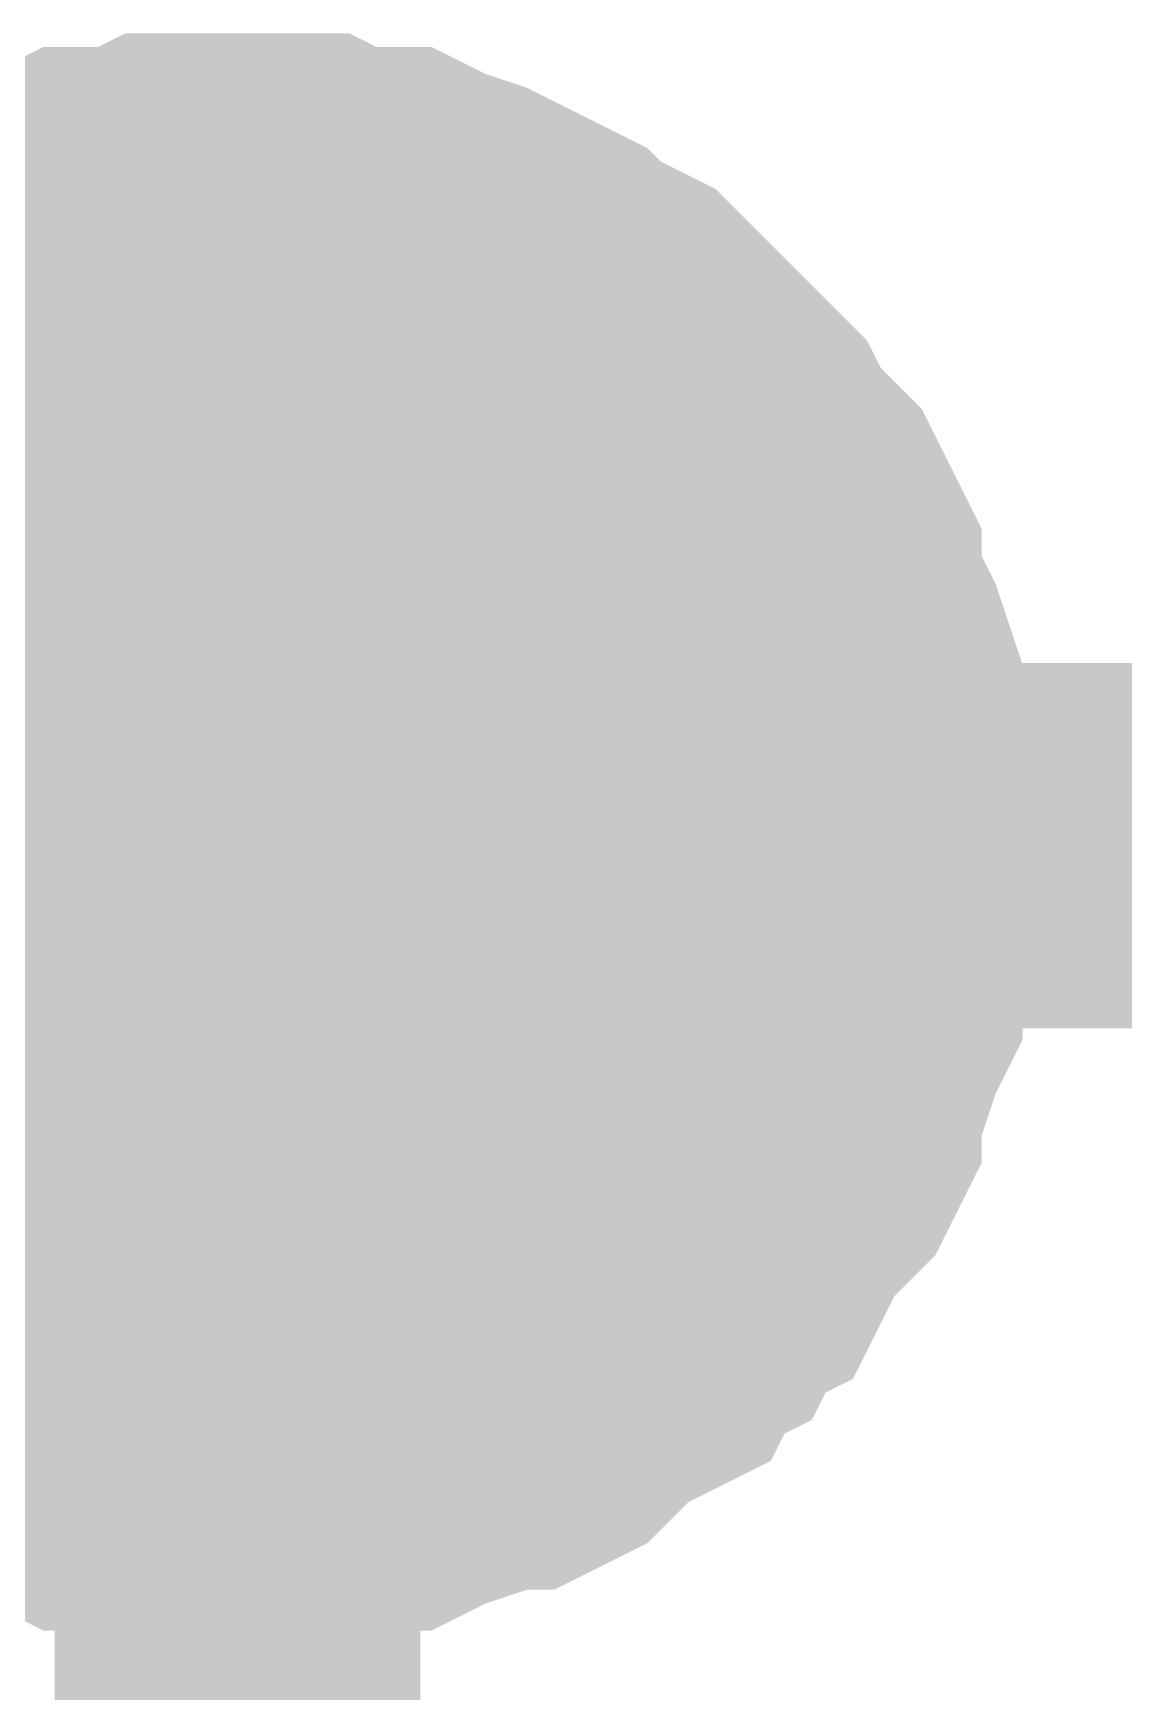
# Model space of a CAD drawing. Header units: inches. Extents: x 0 to 9.51, y -0.01 to 7.51.
# Drawn here: x 5.0936 to 5.1288, y 5.1723 to 5.2258 of the extents above; entities that cross this region are included whole.
import ezdxf

# ---------------------------------------------------------------- set-up
doc = ezdxf.new("R2010")
doc.units = ezdxf.units.IN
doc.header["$MEASUREMENT"] = 0
doc.layers.add('Sheet', color=255, linetype='Continuous')

msp = doc.modelspace()

# ---------------------------------------------------------------- linework, layer by layer
at = {"layer": 'Sheet'}
for points in [[(5.087328, 5.215065, 0.0118, 0.0118, 0), (5.088212, 5.215949, 0.0118, 0.0118, 0), (5.089096, 5.216392, 0.0118, 0.0118, 0), (5.08998, 5.216834, 0.0118, 0.0118, 0), (5.090423, 5.217276, 0.0118, 0.0118, 0), (5.091307, 5.217718, 0.0118, 0.0118, 0), (5.092191, 5.21816, 0.0118, 0.0118, 0), (5.093075, 5.218603, 0.0118, 0.0118, 0), (5.094402, 5.219045, 0.0118, 0.0118, 0), (5.095286, 5.219487, 0.0118, 0.0118, 0), (5.09617, 5.219487, 0.0118, 0.0118, 0), (5.097054, 5.219487, 0.0118, 0.0118, 0), (5.097938, 5.219929, 0.0118, 0.0118, 0), (5.099265, 5.219929, 0.0118, 0.0118, 0), (5.100149, 5.219929, 0.0118, 0.0118, 0)], [(5.087328, 5.215065, 0.0118, 0.0118, 0), (5.088212, 5.215949, 0.0118, 0.0118, 0), (5.089096, 5.216392, 0.0118, 0.0118, 0), (5.08998, 5.216834, 0.0118, 0.0118, 0), (5.090423, 5.217276, 0.0118, 0.0118, 0), (5.091307, 5.217718, 0.0118, 0.0118, 0), (5.092191, 5.21816, 0.0118, 0.0118, 0), (5.093075, 5.218603, 0.0118, 0.0118, 0), (5.094402, 5.219045, 0.0118, 0.0118, 0), (5.095286, 5.219487, 0.0118, 0.0118, 0), (5.09617, 5.219487, 0.0118, 0.0118, 0), (5.097054, 5.219487, 0.0118, 0.0118, 0), (5.097938, 5.219929, 0.0118, 0.0118, 0), (5.099265, 5.219929, 0.0118, 0.0118, 0), (5.100149, 5.219929, 0.0118, 0.0118, 0)], [(5.087328, 5.215065, 0.0118, 0.0118, 0), (5.088212, 5.215949, 0.0118, 0.0118, 0), (5.089096, 5.216392, 0.0118, 0.0118, 0), (5.08998, 5.216834, 0.0118, 0.0118, 0), (5.090423, 5.217276, 0.0118, 0.0118, 0), (5.091307, 5.217718, 0.0118, 0.0118, 0), (5.092191, 5.21816, 0.0118, 0.0118, 0), (5.093075, 5.218603, 0.0118, 0.0118, 0), (5.094402, 5.219045, 0.0118, 0.0118, 0), (5.095286, 5.219487, 0.0118, 0.0118, 0), (5.09617, 5.219487, 0.0118, 0.0118, 0), (5.097054, 5.219487, 0.0118, 0.0118, 0), (5.097938, 5.219929, 0.0118, 0.0118, 0), (5.099265, 5.219929, 0.0118, 0.0118, 0), (5.100149, 5.219929, 0.0118, 0.0118, 0)], [(5.087328, 5.215065, 0.0118, 0.0118, 0), (5.088212, 5.215949, 0.0118, 0.0118, 0), (5.089096, 5.216392, 0.0118, 0.0118, 0), (5.08998, 5.216834, 0.0118, 0.0118, 0), (5.090423, 5.217276, 0.0118, 0.0118, 0), (5.091307, 5.217718, 0.0118, 0.0118, 0), (5.092191, 5.21816, 0.0118, 0.0118, 0), (5.093075, 5.218603, 0.0118, 0.0118, 0), (5.094402, 5.219045, 0.0118, 0.0118, 0), (5.095286, 5.219487, 0.0118, 0.0118, 0), (5.09617, 5.219487, 0.0118, 0.0118, 0), (5.097054, 5.219487, 0.0118, 0.0118, 0), (5.097938, 5.219929, 0.0118, 0.0118, 0), (5.099265, 5.219929, 0.0118, 0.0118, 0), (5.100149, 5.219929, 0.0118, 0.0118, 0)], [(5.100149, 5.219929, 0.0118, 0.0118, 0), (5.100149, 5.219929, 0.0118, 0.0118, 0)], [(5.100149, 5.219929, 0.0118, 0.0118, 0), (5.101033, 5.219929, 0.0118, 0.0118, 0), (5.102359, 5.219929, 0.0118, 0.0118, 0), (5.103244, 5.219487, 0.0118, 0.0118, 0), (5.104128, 5.219487, 0.0118, 0.0118, 0), (5.105012, 5.219487, 0.0118, 0.0118, 0), (5.105896, 5.219045, 0.0118, 0.0118, 0), (5.107223, 5.218603, 0.0118, 0.0118, 0), (5.108107, 5.21816, 0.0118, 0.0118, 0), (5.108991, 5.217718, 0.0118, 0.0118, 0), (5.109875, 5.217276, 0.0118, 0.0118, 0), (5.110317, 5.216834, 0.0118, 0.0118, 0), (5.111202, 5.216392, 0.0118, 0.0118, 0), (5.112086, 5.215949, 0.0118, 0.0118, 0), (5.11297, 5.215065, 0.0118, 0.0118, 0), (5.113412, 5.214623, 0.0118, 0.0118, 0), (5.114296, 5.213738, 0.0118, 0.0118, 0), (5.114738, 5.213296, 0.0118, 0.0118, 0), (5.115623, 5.212412, 0.0118, 0.0118, 0), (5.116065, 5.211527, 0.0118, 0.0118, 0), (5.116507, 5.211085, 0.0118, 0.0118, 0), (5.117391, 5.2102, 0.0118, 0.0118, 0), (5.117833, 5.209316, 0.0118, 0.0118, 0), (5.118275, 5.208432, 0.0118, 0.0118, 0), (5.118275, 5.207547, 0.0118, 0.0118, 0), (5.118717, 5.206663, 0.0118, 0.0118, 0), (5.11916, 5.205778, 0.0118, 0.0118, 0), (5.119602, 5.204452, 0.0118, 0.0118, 0), (5.119602, 5.203567, 0.0118, 0.0118, 0), (5.119602, 5.202683, 0.0118, 0.0118, 0), (5.120044, 5.201798, 0.0118, 0.0118, 0), (5.120044, 5.200472, 0.0118, 0.0118, 0), (5.120044, 5.199587, 0.0118, 0.0118, 0)], [(5.100149, 5.219929, 0.0118, 0.0118, 0), (5.100149, 5.219929, 0.0118, 0.0118, 0)], [(5.100149, 5.219929, 0.0118, 0.0118, 0), (5.101033, 5.219929, 0.0118, 0.0118, 0), (5.102359, 5.219929, 0.0118, 0.0118, 0), (5.103244, 5.219487, 0.0118, 0.0118, 0), (5.104128, 5.219487, 0.0118, 0.0118, 0), (5.105012, 5.219487, 0.0118, 0.0118, 0), (5.105896, 5.219045, 0.0118, 0.0118, 0), (5.107223, 5.218603, 0.0118, 0.0118, 0), (5.108107, 5.21816, 0.0118, 0.0118, 0), (5.108991, 5.217718, 0.0118, 0.0118, 0), (5.109875, 5.217276, 0.0118, 0.0118, 0), (5.110317, 5.216834, 0.0118, 0.0118, 0), (5.111202, 5.216392, 0.0118, 0.0118, 0), (5.112086, 5.215949, 0.0118, 0.0118, 0), (5.11297, 5.215065, 0.0118, 0.0118, 0), (5.113412, 5.214623, 0.0118, 0.0118, 0), (5.114296, 5.213738, 0.0118, 0.0118, 0), (5.114738, 5.213296, 0.0118, 0.0118, 0), (5.115623, 5.212412, 0.0118, 0.0118, 0), (5.116065, 5.211527, 0.0118, 0.0118, 0), (5.116507, 5.211085, 0.0118, 0.0118, 0), (5.117391, 5.2102, 0.0118, 0.0118, 0), (5.117833, 5.209316, 0.0118, 0.0118, 0), (5.118275, 5.208432, 0.0118, 0.0118, 0), (5.118275, 5.207547, 0.0118, 0.0118, 0), (5.118717, 5.206663, 0.0118, 0.0118, 0), (5.11916, 5.205778, 0.0118, 0.0118, 0), (5.119602, 5.204452, 0.0118, 0.0118, 0), (5.119602, 5.203567, 0.0118, 0.0118, 0), (5.119602, 5.202683, 0.0118, 0.0118, 0), (5.120044, 5.201798, 0.0118, 0.0118, 0), (5.120044, 5.200472, 0.0118, 0.0118, 0), (5.120044, 5.199587, 0.0118, 0.0118, 0)], [(5.100149, 5.219929, 0.0118, 0.0118, 0), (5.100149, 5.219929, 0.0118, 0.0118, 0)], [(5.100149, 5.219929, 0.0118, 0.0118, 0), (5.101033, 5.219929, 0.0118, 0.0118, 0), (5.102359, 5.219929, 0.0118, 0.0118, 0), (5.103244, 5.219487, 0.0118, 0.0118, 0), (5.104128, 5.219487, 0.0118, 0.0118, 0), (5.105012, 5.219487, 0.0118, 0.0118, 0), (5.105896, 5.219045, 0.0118, 0.0118, 0), (5.107223, 5.218603, 0.0118, 0.0118, 0), (5.108107, 5.21816, 0.0118, 0.0118, 0), (5.108991, 5.217718, 0.0118, 0.0118, 0), (5.109875, 5.217276, 0.0118, 0.0118, 0), (5.110317, 5.216834, 0.0118, 0.0118, 0), (5.111202, 5.216392, 0.0118, 0.0118, 0), (5.112086, 5.215949, 0.0118, 0.0118, 0), (5.11297, 5.215065, 0.0118, 0.0118, 0), (5.113412, 5.214623, 0.0118, 0.0118, 0), (5.114296, 5.213738, 0.0118, 0.0118, 0), (5.114738, 5.213296, 0.0118, 0.0118, 0), (5.115623, 5.212412, 0.0118, 0.0118, 0), (5.116065, 5.211527, 0.0118, 0.0118, 0), (5.116507, 5.211085, 0.0118, 0.0118, 0), (5.117391, 5.2102, 0.0118, 0.0118, 0), (5.117833, 5.209316, 0.0118, 0.0118, 0), (5.118275, 5.208432, 0.0118, 0.0118, 0), (5.118275, 5.207547, 0.0118, 0.0118, 0), (5.118717, 5.206663, 0.0118, 0.0118, 0), (5.11916, 5.205778, 0.0118, 0.0118, 0), (5.119602, 5.204452, 0.0118, 0.0118, 0), (5.119602, 5.203567, 0.0118, 0.0118, 0), (5.119602, 5.202683, 0.0118, 0.0118, 0), (5.120044, 5.201798, 0.0118, 0.0118, 0), (5.120044, 5.200472, 0.0118, 0.0118, 0), (5.120044, 5.199587, 0.0118, 0.0118, 0)], [(5.100149, 5.219929, 0.0118, 0.0118, 0), (5.100149, 5.219929, 0.0118, 0.0118, 0)], [(5.100149, 5.219929, 0.0118, 0.0118, 0), (5.101033, 5.219929, 0.0118, 0.0118, 0), (5.102359, 5.219929, 0.0118, 0.0118, 0), (5.103244, 5.219487, 0.0118, 0.0118, 0), (5.104128, 5.219487, 0.0118, 0.0118, 0), (5.105012, 5.219487, 0.0118, 0.0118, 0), (5.105896, 5.219045, 0.0118, 0.0118, 0), (5.107223, 5.218603, 0.0118, 0.0118, 0), (5.108107, 5.21816, 0.0118, 0.0118, 0), (5.108991, 5.217718, 0.0118, 0.0118, 0), (5.109875, 5.217276, 0.0118, 0.0118, 0), (5.110317, 5.216834, 0.0118, 0.0118, 0), (5.111202, 5.216392, 0.0118, 0.0118, 0), (5.112086, 5.215949, 0.0118, 0.0118, 0), (5.11297, 5.215065, 0.0118, 0.0118, 0), (5.113412, 5.214623, 0.0118, 0.0118, 0), (5.114296, 5.213738, 0.0118, 0.0118, 0), (5.114738, 5.213296, 0.0118, 0.0118, 0), (5.115623, 5.212412, 0.0118, 0.0118, 0), (5.116065, 5.211527, 0.0118, 0.0118, 0), (5.116507, 5.211085, 0.0118, 0.0118, 0), (5.117391, 5.2102, 0.0118, 0.0118, 0), (5.117833, 5.209316, 0.0118, 0.0118, 0), (5.118275, 5.208432, 0.0118, 0.0118, 0), (5.118275, 5.207547, 0.0118, 0.0118, 0), (5.118717, 5.206663, 0.0118, 0.0118, 0), (5.11916, 5.205778, 0.0118, 0.0118, 0), (5.119602, 5.204452, 0.0118, 0.0118, 0), (5.119602, 5.203567, 0.0118, 0.0118, 0), (5.119602, 5.202683, 0.0118, 0.0118, 0), (5.120044, 5.201798, 0.0118, 0.0118, 0), (5.120044, 5.200472, 0.0118, 0.0118, 0), (5.120044, 5.199587, 0.0118, 0.0118, 0)], [(5.091307, 5.217718, 0.0039, 0.0039, 0), (5.092191, 5.21816, 0.0039, 0.0039, 0), (5.093075, 5.218603, 0.0039, 0.0039, 0), (5.094402, 5.219045, 0.0039, 0.0039, 0), (5.095286, 5.219487, 0.0039, 0.0039, 0), (5.09617, 5.219487, 0.0039, 0.0039, 0), (5.097054, 5.219487, 0.0039, 0.0039, 0), (5.097938, 5.219929, 0.0039, 0.0039, 0), (5.099265, 5.219929, 0.0039, 0.0039, 0), (5.100149, 5.219929, 0.0039, 0.0039, 0)], [(5.091307, 5.217718, 0.0039, 0.0039, 0), (5.092191, 5.21816, 0.0039, 0.0039, 0), (5.093075, 5.218603, 0.0039, 0.0039, 0), (5.094402, 5.219045, 0.0039, 0.0039, 0), (5.095286, 5.219487, 0.0039, 0.0039, 0), (5.09617, 5.219487, 0.0039, 0.0039, 0), (5.097054, 5.219487, 0.0039, 0.0039, 0), (5.097938, 5.219929, 0.0039, 0.0039, 0), (5.099265, 5.219929, 0.0039, 0.0039, 0), (5.100149, 5.219929, 0.0039, 0.0039, 0)], [(5.091307, 5.217718, 0.0039, 0.0039, 0), (5.092191, 5.21816, 0.0039, 0.0039, 0), (5.093075, 5.218603, 0.0039, 0.0039, 0), (5.094402, 5.219045, 0.0039, 0.0039, 0), (5.095286, 5.219487, 0.0039, 0.0039, 0), (5.09617, 5.219487, 0.0039, 0.0039, 0), (5.097054, 5.219487, 0.0039, 0.0039, 0), (5.097938, 5.219929, 0.0039, 0.0039, 0), (5.099265, 5.219929, 0.0039, 0.0039, 0), (5.100149, 5.219929, 0.0039, 0.0039, 0)], [(5.091307, 5.217718, 0.0039, 0.0039, 0), (5.092191, 5.21816, 0.0039, 0.0039, 0), (5.093075, 5.218603, 0.0039, 0.0039, 0), (5.094402, 5.219045, 0.0039, 0.0039, 0), (5.095286, 5.219487, 0.0039, 0.0039, 0), (5.09617, 5.219487, 0.0039, 0.0039, 0), (5.097054, 5.219487, 0.0039, 0.0039, 0), (5.097938, 5.219929, 0.0039, 0.0039, 0), (5.099265, 5.219929, 0.0039, 0.0039, 0), (5.100149, 5.219929, 0.0039, 0.0039, 0)], [(5.100149, 5.219929, 0.0039, 0.0039, 0), (5.100149, 5.219929, 0.0039, 0.0039, 0)], [(5.100149, 5.219929, 0.0039, 0.0039, 0), (5.101033, 5.219929, 0.0039, 0.0039, 0), (5.102359, 5.219929, 0.0039, 0.0039, 0), (5.103244, 5.219487, 0.0039, 0.0039, 0), (5.104128, 5.219487, 0.0039, 0.0039, 0), (5.105012, 5.219487, 0.0039, 0.0039, 0), (5.105896, 5.219045, 0.0039, 0.0039, 0), (5.107223, 5.218603, 0.0039, 0.0039, 0), (5.108107, 5.21816, 0.0039, 0.0039, 0), (5.108991, 5.217718, 0.0039, 0.0039, 0), (5.109875, 5.217276, 0.0039, 0.0039, 0), (5.110317, 5.216834, 0.0039, 0.0039, 0), (5.111202, 5.216392, 0.0039, 0.0039, 0), (5.112086, 5.215949, 0.0039, 0.0039, 0), (5.11297, 5.215065, 0.0039, 0.0039, 0), (5.113412, 5.214623, 0.0039, 0.0039, 0), (5.114296, 5.213738, 0.0039, 0.0039, 0), (5.114738, 5.213296, 0.0039, 0.0039, 0), (5.115623, 5.212412, 0.0039, 0.0039, 0), (5.116065, 5.211527, 0.0039, 0.0039, 0), (5.116507, 5.211085, 0.0039, 0.0039, 0), (5.117391, 5.2102, 0.0039, 0.0039, 0), (5.117833, 5.209316, 0.0039, 0.0039, 0), (5.118275, 5.208432, 0.0039, 0.0039, 0), (5.118275, 5.207547, 0.0039, 0.0039, 0), (5.118717, 5.206663, 0.0039, 0.0039, 0), (5.11916, 5.205778, 0.0039, 0.0039, 0), (5.119602, 5.204452, 0.0039, 0.0039, 0), (5.119602, 5.203567, 0.0039, 0.0039, 0), (5.119602, 5.202683, 0.0039, 0.0039, 0), (5.120044, 5.201798, 0.0039, 0.0039, 0), (5.120044, 5.200472, 0.0039, 0.0039, 0), (5.120044, 5.199587, 0.0039, 0.0039, 0)], [(5.100149, 5.219929, 0.0039, 0.0039, 0), (5.100149, 5.219929, 0.0039, 0.0039, 0)], [(5.100149, 5.219929, 0.0039, 0.0039, 0), (5.101033, 5.219929, 0.0039, 0.0039, 0), (5.102359, 5.219929, 0.0039, 0.0039, 0), (5.103244, 5.219487, 0.0039, 0.0039, 0), (5.104128, 5.219487, 0.0039, 0.0039, 0), (5.105012, 5.219487, 0.0039, 0.0039, 0), (5.105896, 5.219045, 0.0039, 0.0039, 0), (5.107223, 5.218603, 0.0039, 0.0039, 0), (5.108107, 5.21816, 0.0039, 0.0039, 0), (5.108991, 5.217718, 0.0039, 0.0039, 0), (5.109875, 5.217276, 0.0039, 0.0039, 0), (5.110317, 5.216834, 0.0039, 0.0039, 0), (5.111202, 5.216392, 0.0039, 0.0039, 0), (5.112086, 5.215949, 0.0039, 0.0039, 0), (5.11297, 5.215065, 0.0039, 0.0039, 0), (5.113412, 5.214623, 0.0039, 0.0039, 0), (5.114296, 5.213738, 0.0039, 0.0039, 0), (5.114738, 5.213296, 0.0039, 0.0039, 0), (5.115623, 5.212412, 0.0039, 0.0039, 0), (5.116065, 5.211527, 0.0039, 0.0039, 0), (5.116507, 5.211085, 0.0039, 0.0039, 0), (5.117391, 5.2102, 0.0039, 0.0039, 0), (5.117833, 5.209316, 0.0039, 0.0039, 0), (5.118275, 5.208432, 0.0039, 0.0039, 0), (5.118275, 5.207547, 0.0039, 0.0039, 0), (5.118717, 5.206663, 0.0039, 0.0039, 0), (5.11916, 5.205778, 0.0039, 0.0039, 0), (5.119602, 5.204452, 0.0039, 0.0039, 0), (5.119602, 5.203567, 0.0039, 0.0039, 0), (5.119602, 5.202683, 0.0039, 0.0039, 0), (5.120044, 5.201798, 0.0039, 0.0039, 0), (5.120044, 5.200472, 0.0039, 0.0039, 0), (5.120044, 5.199587, 0.0039, 0.0039, 0)], [(5.100149, 5.219929, 0.0039, 0.0039, 0), (5.100149, 5.219929, 0.0039, 0.0039, 0)], [(5.100149, 5.219929, 0.0039, 0.0039, 0), (5.101033, 5.219929, 0.0039, 0.0039, 0), (5.102359, 5.219929, 0.0039, 0.0039, 0), (5.103244, 5.219487, 0.0039, 0.0039, 0), (5.104128, 5.219487, 0.0039, 0.0039, 0), (5.105012, 5.219487, 0.0039, 0.0039, 0), (5.105896, 5.219045, 0.0039, 0.0039, 0), (5.107223, 5.218603, 0.0039, 0.0039, 0), (5.108107, 5.21816, 0.0039, 0.0039, 0), (5.108991, 5.217718, 0.0039, 0.0039, 0), (5.109875, 5.217276, 0.0039, 0.0039, 0), (5.110317, 5.216834, 0.0039, 0.0039, 0), (5.111202, 5.216392, 0.0039, 0.0039, 0), (5.112086, 5.215949, 0.0039, 0.0039, 0), (5.11297, 5.215065, 0.0039, 0.0039, 0), (5.113412, 5.214623, 0.0039, 0.0039, 0), (5.114296, 5.213738, 0.0039, 0.0039, 0), (5.114738, 5.213296, 0.0039, 0.0039, 0), (5.115623, 5.212412, 0.0039, 0.0039, 0), (5.116065, 5.211527, 0.0039, 0.0039, 0), (5.116507, 5.211085, 0.0039, 0.0039, 0), (5.117391, 5.2102, 0.0039, 0.0039, 0), (5.117833, 5.209316, 0.0039, 0.0039, 0), (5.118275, 5.208432, 0.0039, 0.0039, 0), (5.118275, 5.207547, 0.0039, 0.0039, 0), (5.118717, 5.206663, 0.0039, 0.0039, 0), (5.11916, 5.205778, 0.0039, 0.0039, 0), (5.119602, 5.204452, 0.0039, 0.0039, 0), (5.119602, 5.203567, 0.0039, 0.0039, 0), (5.119602, 5.202683, 0.0039, 0.0039, 0), (5.120044, 5.201798, 0.0039, 0.0039, 0), (5.120044, 5.200472, 0.0039, 0.0039, 0), (5.120044, 5.199587, 0.0039, 0.0039, 0)], [(5.100149, 5.219929, 0.0039, 0.0039, 0), (5.100149, 5.219929, 0.0039, 0.0039, 0)], [(5.100149, 5.219929, 0.0039, 0.0039, 0), (5.101033, 5.219929, 0.0039, 0.0039, 0), (5.102359, 5.219929, 0.0039, 0.0039, 0), (5.103244, 5.219487, 0.0039, 0.0039, 0), (5.104128, 5.219487, 0.0039, 0.0039, 0), (5.105012, 5.219487, 0.0039, 0.0039, 0), (5.105896, 5.219045, 0.0039, 0.0039, 0), (5.107223, 5.218603, 0.0039, 0.0039, 0), (5.108107, 5.21816, 0.0039, 0.0039, 0), (5.108991, 5.217718, 0.0039, 0.0039, 0), (5.109875, 5.217276, 0.0039, 0.0039, 0), (5.110317, 5.216834, 0.0039, 0.0039, 0), (5.111202, 5.216392, 0.0039, 0.0039, 0), (5.112086, 5.215949, 0.0039, 0.0039, 0), (5.11297, 5.215065, 0.0039, 0.0039, 0), (5.113412, 5.214623, 0.0039, 0.0039, 0), (5.114296, 5.213738, 0.0039, 0.0039, 0), (5.114738, 5.213296, 0.0039, 0.0039, 0), (5.115623, 5.212412, 0.0039, 0.0039, 0), (5.116065, 5.211527, 0.0039, 0.0039, 0), (5.116507, 5.211085, 0.0039, 0.0039, 0), (5.117391, 5.2102, 0.0039, 0.0039, 0), (5.117833, 5.209316, 0.0039, 0.0039, 0), (5.118275, 5.208432, 0.0039, 0.0039, 0), (5.118275, 5.207547, 0.0039, 0.0039, 0), (5.118717, 5.206663, 0.0039, 0.0039, 0), (5.11916, 5.205778, 0.0039, 0.0039, 0), (5.119602, 5.204452, 0.0039, 0.0039, 0), (5.119602, 5.203567, 0.0039, 0.0039, 0), (5.119602, 5.202683, 0.0039, 0.0039, 0), (5.120044, 5.201798, 0.0039, 0.0039, 0), (5.120044, 5.200472, 0.0039, 0.0039, 0), (5.120044, 5.199587, 0.0039, 0.0039, 0)], [(4.600126, 5.199587, 0.0118, 0.0118, 0), (5.100149, 5.199587, 0.0118, 0.0118, 0)], [(5.120044, 5.199587, 0.0118, 0.0118, 0), (5.120044, 5.198703, 0.0118, 0.0118, 0), (5.120044, 5.197376, 0.0118, 0.0118, 0), (5.119602, 5.196492, 0.0118, 0.0118, 0), (5.119602, 5.195607, 0.0118, 0.0118, 0), (5.119602, 5.194723, 0.0118, 0.0118, 0), (5.11916, 5.193838, 0.0118, 0.0118, 0), (5.118717, 5.192512, 0.0118, 0.0118, 0), (5.118275, 5.191627, 0.0118, 0.0118, 0), (5.118275, 5.190743, 0.0118, 0.0118, 0), (5.117833, 5.189858, 0.0118, 0.0118, 0), (5.117391, 5.189416, 0.0118, 0.0118, 0), (5.116507, 5.188532, 0.0118, 0.0118, 0), (5.116065, 5.187647, 0.0118, 0.0118, 0), (5.115623, 5.186763, 0.0118, 0.0118, 0), (5.114738, 5.186321, 0.0118, 0.0118, 0), (5.114296, 5.185436, 0.0118, 0.0118, 0), (5.113412, 5.184994, 0.0118, 0.0118, 0), (5.11297, 5.18411, 0.0118, 0.0118, 0), (5.112086, 5.183667, 0.0118, 0.0118, 0), (5.111202, 5.183225, 0.0118, 0.0118, 0), (5.110317, 5.182341, 0.0118, 0.0118, 0), (5.109875, 5.181899, 0.0118, 0.0118, 0), (5.108991, 5.181456, 0.0118, 0.0118, 0), (5.108107, 5.181456, 0.0118, 0.0118, 0), (5.107223, 5.181014, 0.0118, 0.0118, 0), (5.105896, 5.180572, 0.0118, 0.0118, 0), (5.105012, 5.18013, 0.0118, 0.0118, 0), (5.104128, 5.18013, 0.0118, 0.0118, 0), (5.103244, 5.18013, 0.0118, 0.0118, 0), (5.102359, 5.179688, 0.0118, 0.0118, 0), (5.101033, 5.179688, 0.0118, 0.0118, 0), (5.100149, 5.179688, 0.0118, 0.0118, 0)], [(5.600172, 5.199587, 0.0118, 0.0118, 0), (5.100149, 5.199587, 0.0118, 0.0118, 0), (5.100149, 4.399617, 0.0118, 0.0118, 0)], [(5.120044, 5.199587, 0.0118, 0.0118, 0), (5.120044, 5.198703, 0.0118, 0.0118, 0), (5.120044, 5.197376, 0.0118, 0.0118, 0), (5.119602, 5.196492, 0.0118, 0.0118, 0), (5.119602, 5.195607, 0.0118, 0.0118, 0), (5.119602, 5.194723, 0.0118, 0.0118, 0), (5.11916, 5.193838, 0.0118, 0.0118, 0), (5.118717, 5.192512, 0.0118, 0.0118, 0), (5.118275, 5.191627, 0.0118, 0.0118, 0), (5.118275, 5.190743, 0.0118, 0.0118, 0), (5.117833, 5.189858, 0.0118, 0.0118, 0), (5.117391, 5.189416, 0.0118, 0.0118, 0), (5.116507, 5.188532, 0.0118, 0.0118, 0), (5.116065, 5.187647, 0.0118, 0.0118, 0), (5.115623, 5.186763, 0.0118, 0.0118, 0), (5.114738, 5.186321, 0.0118, 0.0118, 0), (5.114296, 5.185436, 0.0118, 0.0118, 0), (5.113412, 5.184994, 0.0118, 0.0118, 0), (5.11297, 5.18411, 0.0118, 0.0118, 0), (5.112086, 5.183667, 0.0118, 0.0118, 0), (5.111202, 5.183225, 0.0118, 0.0118, 0), (5.110317, 5.182341, 0.0118, 0.0118, 0), (5.109875, 5.181899, 0.0118, 0.0118, 0), (5.108991, 5.181456, 0.0118, 0.0118, 0), (5.108107, 5.181456, 0.0118, 0.0118, 0), (5.107223, 5.181014, 0.0118, 0.0118, 0), (5.105896, 5.180572, 0.0118, 0.0118, 0), (5.105012, 5.18013, 0.0118, 0.0118, 0), (5.104128, 5.18013, 0.0118, 0.0118, 0), (5.103244, 5.18013, 0.0118, 0.0118, 0), (5.102359, 5.179688, 0.0118, 0.0118, 0), (5.101033, 5.179688, 0.0118, 0.0118, 0), (5.100149, 5.179688, 0.0118, 0.0118, 0)], [(5.120044, 5.199587, 0.0118, 0.0118, 0), (5.120044, 5.198703, 0.0118, 0.0118, 0), (5.120044, 5.197376, 0.0118, 0.0118, 0), (5.119602, 5.196492, 0.0118, 0.0118, 0), (5.119602, 5.195607, 0.0118, 0.0118, 0), (5.119602, 5.194723, 0.0118, 0.0118, 0), (5.11916, 5.193838, 0.0118, 0.0118, 0), (5.118717, 5.192512, 0.0118, 0.0118, 0), (5.118275, 5.191627, 0.0118, 0.0118, 0), (5.118275, 5.190743, 0.0118, 0.0118, 0), (5.117833, 5.189858, 0.0118, 0.0118, 0), (5.117391, 5.189416, 0.0118, 0.0118, 0), (5.116507, 5.188532, 0.0118, 0.0118, 0), (5.116065, 5.187647, 0.0118, 0.0118, 0), (5.115623, 5.186763, 0.0118, 0.0118, 0), (5.114738, 5.186321, 0.0118, 0.0118, 0), (5.114296, 5.185436, 0.0118, 0.0118, 0), (5.113412, 5.184994, 0.0118, 0.0118, 0), (5.11297, 5.18411, 0.0118, 0.0118, 0), (5.112086, 5.183667, 0.0118, 0.0118, 0), (5.111202, 5.183225, 0.0118, 0.0118, 0), (5.110317, 5.182341, 0.0118, 0.0118, 0), (5.109875, 5.181899, 0.0118, 0.0118, 0), (5.108991, 5.181456, 0.0118, 0.0118, 0), (5.108107, 5.181456, 0.0118, 0.0118, 0), (5.107223, 5.181014, 0.0118, 0.0118, 0), (5.105896, 5.180572, 0.0118, 0.0118, 0), (5.105012, 5.18013, 0.0118, 0.0118, 0), (5.104128, 5.18013, 0.0118, 0.0118, 0), (5.103244, 5.18013, 0.0118, 0.0118, 0), (5.102359, 5.179688, 0.0118, 0.0118, 0), (5.101033, 5.179688, 0.0118, 0.0118, 0), (5.100149, 5.179688, 0.0118, 0.0118, 0)], [(5.120044, 5.199587, 0.0118, 0.0118, 0), (5.120044, 5.198703, 0.0118, 0.0118, 0), (5.120044, 5.197376, 0.0118, 0.0118, 0), (5.119602, 5.196492, 0.0118, 0.0118, 0), (5.119602, 5.195607, 0.0118, 0.0118, 0), (5.119602, 5.194723, 0.0118, 0.0118, 0), (5.11916, 5.193838, 0.0118, 0.0118, 0), (5.118717, 5.192512, 0.0118, 0.0118, 0), (5.118275, 5.191627, 0.0118, 0.0118, 0), (5.118275, 5.190743, 0.0118, 0.0118, 0), (5.117833, 5.189858, 0.0118, 0.0118, 0), (5.117391, 5.189416, 0.0118, 0.0118, 0), (5.116507, 5.188532, 0.0118, 0.0118, 0), (5.116065, 5.187647, 0.0118, 0.0118, 0), (5.115623, 5.186763, 0.0118, 0.0118, 0), (5.114738, 5.186321, 0.0118, 0.0118, 0), (5.114296, 5.185436, 0.0118, 0.0118, 0), (5.113412, 5.184994, 0.0118, 0.0118, 0), (5.11297, 5.18411, 0.0118, 0.0118, 0), (5.112086, 5.183667, 0.0118, 0.0118, 0), (5.111202, 5.183225, 0.0118, 0.0118, 0), (5.110317, 5.182341, 0.0118, 0.0118, 0), (5.109875, 5.181899, 0.0118, 0.0118, 0), (5.108991, 5.181456, 0.0118, 0.0118, 0), (5.108107, 5.181456, 0.0118, 0.0118, 0), (5.107223, 5.181014, 0.0118, 0.0118, 0), (5.105896, 5.180572, 0.0118, 0.0118, 0), (5.105012, 5.18013, 0.0118, 0.0118, 0), (5.104128, 5.18013, 0.0118, 0.0118, 0), (5.103244, 5.18013, 0.0118, 0.0118, 0), (5.102359, 5.179688, 0.0118, 0.0118, 0), (5.101033, 5.179688, 0.0118, 0.0118, 0), (5.100149, 5.179688, 0.0118, 0.0118, 0)], [(5.120044, 5.199587, 0.0118, 0.0118, 0), (5.120044, 5.199587, 0.0118, 0.0118, 0), (5.120044, 5.199587, 0.0118, 0.0118, 0), (5.120044, 5.199587, 0.0118, 0.0118, 0), (5.120044, 5.199587, 0.0118, 0.0118, 0), (5.120044, 5.199587, 0.0118, 0.0118, 0), (5.120044, 5.199587, 0.0118, 0.0118, 0), (5.120044, 5.199587, 0.0118, 0.0118, 0), (5.120044, 5.199587, 0.0118, 0.0118, 0), (5.120044, 5.199587, 0.0118, 0.0118, 0), (5.120044, 5.199587, 0.0118, 0.0118, 0), (5.120044, 5.199587, 0.0118, 0.0118, 0), (5.120044, 5.199587, 0.0118, 0.0118, 0), (5.120044, 5.199587, 0.0118, 0.0118, 0), (5.120044, 5.199587, 0.0118, 0.0118, 0), (5.120044, 5.199587, 0.0118, 0.0118, 0), (5.120044, 5.199587, 0.0118, 0.0118, 0), (5.120044, 5.199587, 0.0118, 0.0118, 0), (5.120044, 5.199587, 0.0118, 0.0118, 0), (5.120044, 5.199587, 0.0118, 0.0118, 0), (5.120044, 5.199587, 0.0118, 0.0118, 0), (5.120044, 5.199587, 0.0118, 0.0118, 0), (5.120044, 5.199587, 0.0118, 0.0118, 0), (5.120044, 5.199587, 0.0118, 0.0118, 0), (5.120044, 5.199587, 0.0118, 0.0118, 0), (5.120044, 5.199587, 0.0118, 0.0118, 0), (5.120044, 5.199587, 0.0118, 0.0118, 0), (5.120044, 5.199587, 0.0118, 0.0118, 0), (5.120044, 5.199587, 0.0118, 0.0118, 0), (5.120044, 5.199587, 0.0118, 0.0118, 0), (5.120044, 5.199587, 0.0118, 0.0118, 0), (5.120044, 5.199587, 0.0118, 0.0118, 0), (5.120044, 5.199587, 0.0118, 0.0118, 0)], [(5.120044, 5.199587, 0.0118, 0.0118, 0), (5.120044, 5.199587, 0.0118, 0.0118, 0)], [(5.120044, 5.199587, 0.0118, 0.0118, 0), (5.120044, 5.199587, 0.0118, 0.0118, 0), (5.120044, 5.199587, 0.0118, 0.0118, 0), (5.120044, 5.199587, 0.0118, 0.0118, 0), (5.120044, 5.199587, 0.0118, 0.0118, 0), (5.120044, 5.199587, 0.0118, 0.0118, 0), (5.120044, 5.199587, 0.0118, 0.0118, 0), (5.120044, 5.199587, 0.0118, 0.0118, 0), (5.120044, 5.199587, 0.0118, 0.0118, 0), (5.120044, 5.199587, 0.0118, 0.0118, 0), (5.120044, 5.199587, 0.0118, 0.0118, 0), (5.120044, 5.199587, 0.0118, 0.0118, 0), (5.120044, 5.199587, 0.0118, 0.0118, 0), (5.120044, 5.199587, 0.0118, 0.0118, 0), (5.120044, 5.199587, 0.0118, 0.0118, 0), (5.120044, 5.199587, 0.0118, 0.0118, 0), (5.120044, 5.199587, 0.0118, 0.0118, 0), (5.120044, 5.199587, 0.0118, 0.0118, 0), (5.120044, 5.199587, 0.0118, 0.0118, 0), (5.120044, 5.199587, 0.0118, 0.0118, 0), (5.120044, 5.199587, 0.0118, 0.0118, 0), (5.120044, 5.199587, 0.0118, 0.0118, 0), (5.120044, 5.199587, 0.0118, 0.0118, 0), (5.120044, 5.199587, 0.0118, 0.0118, 0), (5.120044, 5.199587, 0.0118, 0.0118, 0), (5.120044, 5.199587, 0.0118, 0.0118, 0), (5.120044, 5.199587, 0.0118, 0.0118, 0), (5.120044, 5.199587, 0.0118, 0.0118, 0), (5.120044, 5.199587, 0.0118, 0.0118, 0), (5.120044, 5.199587, 0.0118, 0.0118, 0), (5.120044, 5.199587, 0.0118, 0.0118, 0), (5.120044, 5.199587, 0.0118, 0.0118, 0), (5.120044, 5.199587, 0.0118, 0.0118, 0)], [(5.120044, 5.199587, 0.0118, 0.0118, 0), (5.120044, 5.199587, 0.0118, 0.0118, 0)], [(5.120044, 5.199587, 0.0118, 0.0118, 0), (5.120044, 5.199587, 0.0118, 0.0118, 0), (5.120044, 5.199587, 0.0118, 0.0118, 0), (5.120044, 5.199587, 0.0118, 0.0118, 0), (5.120044, 5.199587, 0.0118, 0.0118, 0), (5.120044, 5.199587, 0.0118, 0.0118, 0), (5.120044, 5.199587, 0.0118, 0.0118, 0), (5.120044, 5.199587, 0.0118, 0.0118, 0), (5.120044, 5.199587, 0.0118, 0.0118, 0), (5.120044, 5.199587, 0.0118, 0.0118, 0), (5.120044, 5.199587, 0.0118, 0.0118, 0), (5.120044, 5.199587, 0.0118, 0.0118, 0), (5.120044, 5.199587, 0.0118, 0.0118, 0), (5.120044, 5.199587, 0.0118, 0.0118, 0), (5.120044, 5.199587, 0.0118, 0.0118, 0), (5.120044, 5.199587, 0.0118, 0.0118, 0), (5.120044, 5.199587, 0.0118, 0.0118, 0), (5.120044, 5.199587, 0.0118, 0.0118, 0), (5.120044, 5.199587, 0.0118, 0.0118, 0), (5.120044, 5.199587, 0.0118, 0.0118, 0), (5.120044, 5.199587, 0.0118, 0.0118, 0), (5.120044, 5.199587, 0.0118, 0.0118, 0), (5.120044, 5.199587, 0.0118, 0.0118, 0), (5.120044, 5.199587, 0.0118, 0.0118, 0), (5.120044, 5.199587, 0.0118, 0.0118, 0), (5.120044, 5.199587, 0.0118, 0.0118, 0), (5.120044, 5.199587, 0.0118, 0.0118, 0), (5.120044, 5.199587, 0.0118, 0.0118, 0), (5.120044, 5.199587, 0.0118, 0.0118, 0), (5.120044, 5.199587, 0.0118, 0.0118, 0), (5.120044, 5.199587, 0.0118, 0.0118, 0), (5.120044, 5.199587, 0.0118, 0.0118, 0), (5.120044, 5.199587, 0.0118, 0.0118, 0)], [(5.120044, 5.199587, 0.0118, 0.0118, 0), (5.120044, 5.199587, 0.0118, 0.0118, 0)], [(5.120044, 5.199587, 0.0118, 0.0118, 0), (5.120044, 5.199587, 0.0118, 0.0118, 0), (5.120044, 5.199587, 0.0118, 0.0118, 0), (5.120044, 5.199587, 0.0118, 0.0118, 0), (5.120044, 5.199587, 0.0118, 0.0118, 0), (5.120044, 5.199587, 0.0118, 0.0118, 0), (5.120044, 5.199587, 0.0118, 0.0118, 0), (5.120044, 5.199587, 0.0118, 0.0118, 0), (5.120044, 5.199587, 0.0118, 0.0118, 0), (5.120044, 5.199587, 0.0118, 0.0118, 0), (5.120044, 5.199587, 0.0118, 0.0118, 0), (5.120044, 5.199587, 0.0118, 0.0118, 0), (5.120044, 5.199587, 0.0118, 0.0118, 0), (5.120044, 5.199587, 0.0118, 0.0118, 0), (5.120044, 5.199587, 0.0118, 0.0118, 0), (5.120044, 5.199587, 0.0118, 0.0118, 0), (5.120044, 5.199587, 0.0118, 0.0118, 0), (5.120044, 5.199587, 0.0118, 0.0118, 0), (5.120044, 5.199587, 0.0118, 0.0118, 0), (5.120044, 5.199587, 0.0118, 0.0118, 0), (5.120044, 5.199587, 0.0118, 0.0118, 0), (5.120044, 5.199587, 0.0118, 0.0118, 0), (5.120044, 5.199587, 0.0118, 0.0118, 0), (5.120044, 5.199587, 0.0118, 0.0118, 0), (5.120044, 5.199587, 0.0118, 0.0118, 0), (5.120044, 5.199587, 0.0118, 0.0118, 0), (5.120044, 5.199587, 0.0118, 0.0118, 0), (5.120044, 5.199587, 0.0118, 0.0118, 0), (5.120044, 5.199587, 0.0118, 0.0118, 0), (5.120044, 5.199587, 0.0118, 0.0118, 0), (5.120044, 5.199587, 0.0118, 0.0118, 0), (5.120044, 5.199587, 0.0118, 0.0118, 0), (5.120044, 5.199587, 0.0118, 0.0118, 0)], [(5.120044, 5.199587, 0.0118, 0.0118, 0), (5.120044, 5.199587, 0.0118, 0.0118, 0)], [(5.120044, 5.199587, 0.0039, 0.0039, 0), (5.120044, 5.198703, 0.0039, 0.0039, 0), (5.120044, 5.197376, 0.0039, 0.0039, 0), (5.119602, 5.196492, 0.0039, 0.0039, 0), (5.119602, 5.195607, 0.0039, 0.0039, 0), (5.119602, 5.194723, 0.0039, 0.0039, 0), (5.11916, 5.193838, 0.0039, 0.0039, 0), (5.118717, 5.192512, 0.0039, 0.0039, 0), (5.118275, 5.191627, 0.0039, 0.0039, 0), (5.118275, 5.190743, 0.0039, 0.0039, 0), (5.117833, 5.189858, 0.0039, 0.0039, 0), (5.117391, 5.189416, 0.0039, 0.0039, 0), (5.116507, 5.188532, 0.0039, 0.0039, 0), (5.116065, 5.187647, 0.0039, 0.0039, 0), (5.115623, 5.186763, 0.0039, 0.0039, 0), (5.114738, 5.186321, 0.0039, 0.0039, 0), (5.114296, 5.185436, 0.0039, 0.0039, 0), (5.113412, 5.184994, 0.0039, 0.0039, 0), (5.11297, 5.18411, 0.0039, 0.0039, 0), (5.112086, 5.183667, 0.0039, 0.0039, 0), (5.111202, 5.183225, 0.0039, 0.0039, 0), (5.110317, 5.182341, 0.0039, 0.0039, 0), (5.109875, 5.181899, 0.0039, 0.0039, 0), (5.108991, 5.181456, 0.0039, 0.0039, 0), (5.108107, 5.181456, 0.0039, 0.0039, 0), (5.107223, 5.181014, 0.0039, 0.0039, 0), (5.105896, 5.180572, 0.0039, 0.0039, 0), (5.105012, 5.18013, 0.0039, 0.0039, 0), (5.104128, 5.18013, 0.0039, 0.0039, 0), (5.103244, 5.18013, 0.0039, 0.0039, 0), (5.102359, 5.179688, 0.0039, 0.0039, 0), (5.101033, 5.179688, 0.0039, 0.0039, 0), (5.100149, 5.179688, 0.0039, 0.0039, 0)], [(5.120044, 5.199587, 0.0039, 0.0039, 0), (5.120044, 5.198703, 0.0039, 0.0039, 0), (5.120044, 5.197376, 0.0039, 0.0039, 0), (5.119602, 5.196492, 0.0039, 0.0039, 0), (5.119602, 5.195607, 0.0039, 0.0039, 0), (5.119602, 5.194723, 0.0039, 0.0039, 0), (5.11916, 5.193838, 0.0039, 0.0039, 0), (5.118717, 5.192512, 0.0039, 0.0039, 0), (5.118275, 5.191627, 0.0039, 0.0039, 0), (5.118275, 5.190743, 0.0039, 0.0039, 0), (5.117833, 5.189858, 0.0039, 0.0039, 0), (5.117391, 5.189416, 0.0039, 0.0039, 0), (5.116507, 5.188532, 0.0039, 0.0039, 0), (5.116065, 5.187647, 0.0039, 0.0039, 0), (5.115623, 5.186763, 0.0039, 0.0039, 0), (5.114738, 5.186321, 0.0039, 0.0039, 0), (5.114296, 5.185436, 0.0039, 0.0039, 0), (5.113412, 5.184994, 0.0039, 0.0039, 0), (5.11297, 5.18411, 0.0039, 0.0039, 0), (5.112086, 5.183667, 0.0039, 0.0039, 0), (5.111202, 5.183225, 0.0039, 0.0039, 0), (5.110317, 5.182341, 0.0039, 0.0039, 0), (5.109875, 5.181899, 0.0039, 0.0039, 0), (5.108991, 5.181456, 0.0039, 0.0039, 0), (5.108107, 5.181456, 0.0039, 0.0039, 0), (5.107223, 5.181014, 0.0039, 0.0039, 0), (5.105896, 5.180572, 0.0039, 0.0039, 0), (5.105012, 5.18013, 0.0039, 0.0039, 0), (5.104128, 5.18013, 0.0039, 0.0039, 0), (5.103244, 5.18013, 0.0039, 0.0039, 0), (5.102359, 5.179688, 0.0039, 0.0039, 0), (5.101033, 5.179688, 0.0039, 0.0039, 0), (5.100149, 5.179688, 0.0039, 0.0039, 0)], [(5.120044, 5.199587, 0.0039, 0.0039, 0), (5.120044, 5.198703, 0.0039, 0.0039, 0), (5.120044, 5.197376, 0.0039, 0.0039, 0), (5.119602, 5.196492, 0.0039, 0.0039, 0), (5.119602, 5.195607, 0.0039, 0.0039, 0), (5.119602, 5.194723, 0.0039, 0.0039, 0), (5.11916, 5.193838, 0.0039, 0.0039, 0), (5.118717, 5.192512, 0.0039, 0.0039, 0), (5.118275, 5.191627, 0.0039, 0.0039, 0), (5.118275, 5.190743, 0.0039, 0.0039, 0), (5.117833, 5.189858, 0.0039, 0.0039, 0), (5.117391, 5.189416, 0.0039, 0.0039, 0), (5.116507, 5.188532, 0.0039, 0.0039, 0), (5.116065, 5.187647, 0.0039, 0.0039, 0), (5.115623, 5.186763, 0.0039, 0.0039, 0), (5.114738, 5.186321, 0.0039, 0.0039, 0), (5.114296, 5.185436, 0.0039, 0.0039, 0), (5.113412, 5.184994, 0.0039, 0.0039, 0), (5.11297, 5.18411, 0.0039, 0.0039, 0), (5.112086, 5.183667, 0.0039, 0.0039, 0), (5.111202, 5.183225, 0.0039, 0.0039, 0), (5.110317, 5.182341, 0.0039, 0.0039, 0), (5.109875, 5.181899, 0.0039, 0.0039, 0), (5.108991, 5.181456, 0.0039, 0.0039, 0), (5.108107, 5.181456, 0.0039, 0.0039, 0), (5.107223, 5.181014, 0.0039, 0.0039, 0), (5.105896, 5.180572, 0.0039, 0.0039, 0), (5.105012, 5.18013, 0.0039, 0.0039, 0), (5.104128, 5.18013, 0.0039, 0.0039, 0), (5.103244, 5.18013, 0.0039, 0.0039, 0), (5.102359, 5.179688, 0.0039, 0.0039, 0), (5.101033, 5.179688, 0.0039, 0.0039, 0), (5.100149, 5.179688, 0.0039, 0.0039, 0)], [(5.120044, 5.199587, 0.0039, 0.0039, 0), (5.120044, 5.198703, 0.0039, 0.0039, 0), (5.120044, 5.197376, 0.0039, 0.0039, 0), (5.119602, 5.196492, 0.0039, 0.0039, 0), (5.119602, 5.195607, 0.0039, 0.0039, 0), (5.119602, 5.194723, 0.0039, 0.0039, 0), (5.11916, 5.193838, 0.0039, 0.0039, 0), (5.118717, 5.192512, 0.0039, 0.0039, 0), (5.118275, 5.191627, 0.0039, 0.0039, 0), (5.118275, 5.190743, 0.0039, 0.0039, 0), (5.117833, 5.189858, 0.0039, 0.0039, 0), (5.117391, 5.189416, 0.0039, 0.0039, 0), (5.116507, 5.188532, 0.0039, 0.0039, 0), (5.116065, 5.187647, 0.0039, 0.0039, 0), (5.115623, 5.186763, 0.0039, 0.0039, 0), (5.114738, 5.186321, 0.0039, 0.0039, 0), (5.114296, 5.185436, 0.0039, 0.0039, 0), (5.113412, 5.184994, 0.0039, 0.0039, 0), (5.11297, 5.18411, 0.0039, 0.0039, 0), (5.112086, 5.183667, 0.0039, 0.0039, 0), (5.111202, 5.183225, 0.0039, 0.0039, 0), (5.110317, 5.182341, 0.0039, 0.0039, 0), (5.109875, 5.181899, 0.0039, 0.0039, 0), (5.108991, 5.181456, 0.0039, 0.0039, 0), (5.108107, 5.181456, 0.0039, 0.0039, 0), (5.107223, 5.181014, 0.0039, 0.0039, 0), (5.105896, 5.180572, 0.0039, 0.0039, 0), (5.105012, 5.18013, 0.0039, 0.0039, 0), (5.104128, 5.18013, 0.0039, 0.0039, 0), (5.103244, 5.18013, 0.0039, 0.0039, 0), (5.102359, 5.179688, 0.0039, 0.0039, 0), (5.101033, 5.179688, 0.0039, 0.0039, 0), (5.100149, 5.179688, 0.0039, 0.0039, 0)], [(5.120044, 5.199587, 0.0039, 0.0039, 0), (5.120044, 5.199587, 0.0039, 0.0039, 0), (5.120044, 5.199587, 0.0039, 0.0039, 0), (5.120044, 5.199587, 0.0039, 0.0039, 0), (5.120044, 5.199587, 0.0039, 0.0039, 0), (5.120044, 5.199587, 0.0039, 0.0039, 0), (5.120044, 5.199587, 0.0039, 0.0039, 0), (5.120044, 5.199587, 0.0039, 0.0039, 0), (5.120044, 5.199587, 0.0039, 0.0039, 0), (5.120044, 5.199587, 0.0039, 0.0039, 0), (5.120044, 5.199587, 0.0039, 0.0039, 0), (5.120044, 5.199587, 0.0039, 0.0039, 0), (5.120044, 5.199587, 0.0039, 0.0039, 0), (5.120044, 5.199587, 0.0039, 0.0039, 0), (5.120044, 5.199587, 0.0039, 0.0039, 0), (5.120044, 5.199587, 0.0039, 0.0039, 0), (5.120044, 5.199587, 0.0039, 0.0039, 0), (5.120044, 5.199587, 0.0039, 0.0039, 0), (5.120044, 5.199587, 0.0039, 0.0039, 0), (5.120044, 5.199587, 0.0039, 0.0039, 0), (5.120044, 5.199587, 0.0039, 0.0039, 0), (5.120044, 5.199587, 0.0039, 0.0039, 0), (5.120044, 5.199587, 0.0039, 0.0039, 0), (5.120044, 5.199587, 0.0039, 0.0039, 0), (5.120044, 5.199587, 0.0039, 0.0039, 0), (5.120044, 5.199587, 0.0039, 0.0039, 0), (5.120044, 5.199587, 0.0039, 0.0039, 0), (5.120044, 5.199587, 0.0039, 0.0039, 0), (5.120044, 5.199587, 0.0039, 0.0039, 0), (5.120044, 5.199587, 0.0039, 0.0039, 0), (5.120044, 5.199587, 0.0039, 0.0039, 0), (5.120044, 5.199587, 0.0039, 0.0039, 0), (5.120044, 5.199587, 0.0039, 0.0039, 0)], [(5.120044, 5.199587, 0.0039, 0.0039, 0), (5.120044, 5.199587, 0.0039, 0.0039, 0)], [(5.120044, 5.199587, 0.0039, 0.0039, 0), (5.120044, 5.199587, 0.0039, 0.0039, 0), (5.120044, 5.199587, 0.0039, 0.0039, 0), (5.120044, 5.199587, 0.0039, 0.0039, 0), (5.120044, 5.199587, 0.0039, 0.0039, 0), (5.120044, 5.199587, 0.0039, 0.0039, 0), (5.120044, 5.199587, 0.0039, 0.0039, 0), (5.120044, 5.199587, 0.0039, 0.0039, 0), (5.120044, 5.199587, 0.0039, 0.0039, 0), (5.120044, 5.199587, 0.0039, 0.0039, 0), (5.120044, 5.199587, 0.0039, 0.0039, 0), (5.120044, 5.199587, 0.0039, 0.0039, 0), (5.120044, 5.199587, 0.0039, 0.0039, 0), (5.120044, 5.199587, 0.0039, 0.0039, 0), (5.120044, 5.199587, 0.0039, 0.0039, 0), (5.120044, 5.199587, 0.0039, 0.0039, 0), (5.120044, 5.199587, 0.0039, 0.0039, 0), (5.120044, 5.199587, 0.0039, 0.0039, 0), (5.120044, 5.199587, 0.0039, 0.0039, 0), (5.120044, 5.199587, 0.0039, 0.0039, 0), (5.120044, 5.199587, 0.0039, 0.0039, 0), (5.120044, 5.199587, 0.0039, 0.0039, 0), (5.120044, 5.199587, 0.0039, 0.0039, 0), (5.120044, 5.199587, 0.0039, 0.0039, 0), (5.120044, 5.199587, 0.0039, 0.0039, 0), (5.120044, 5.199587, 0.0039, 0.0039, 0), (5.120044, 5.199587, 0.0039, 0.0039, 0), (5.120044, 5.199587, 0.0039, 0.0039, 0), (5.120044, 5.199587, 0.0039, 0.0039, 0), (5.120044, 5.199587, 0.0039, 0.0039, 0), (5.120044, 5.199587, 0.0039, 0.0039, 0), (5.120044, 5.199587, 0.0039, 0.0039, 0), (5.120044, 5.199587, 0.0039, 0.0039, 0)], [(5.120044, 5.199587, 0.0039, 0.0039, 0), (5.120044, 5.199587, 0.0039, 0.0039, 0)], [(5.120044, 5.199587, 0.0039, 0.0039, 0), (5.120044, 5.199587, 0.0039, 0.0039, 0), (5.120044, 5.199587, 0.0039, 0.0039, 0), (5.120044, 5.199587, 0.0039, 0.0039, 0), (5.120044, 5.199587, 0.0039, 0.0039, 0), (5.120044, 5.199587, 0.0039, 0.0039, 0), (5.120044, 5.199587, 0.0039, 0.0039, 0), (5.120044, 5.199587, 0.0039, 0.0039, 0), (5.120044, 5.199587, 0.0039, 0.0039, 0), (5.120044, 5.199587, 0.0039, 0.0039, 0), (5.120044, 5.199587, 0.0039, 0.0039, 0), (5.120044, 5.199587, 0.0039, 0.0039, 0), (5.120044, 5.199587, 0.0039, 0.0039, 0), (5.120044, 5.199587, 0.0039, 0.0039, 0), (5.120044, 5.199587, 0.0039, 0.0039, 0), (5.120044, 5.199587, 0.0039, 0.0039, 0), (5.120044, 5.199587, 0.0039, 0.0039, 0), (5.120044, 5.199587, 0.0039, 0.0039, 0), (5.120044, 5.199587, 0.0039, 0.0039, 0), (5.120044, 5.199587, 0.0039, 0.0039, 0), (5.120044, 5.199587, 0.0039, 0.0039, 0), (5.120044, 5.199587, 0.0039, 0.0039, 0), (5.120044, 5.199587, 0.0039, 0.0039, 0), (5.120044, 5.199587, 0.0039, 0.0039, 0), (5.120044, 5.199587, 0.0039, 0.0039, 0), (5.120044, 5.199587, 0.0039, 0.0039, 0), (5.120044, 5.199587, 0.0039, 0.0039, 0), (5.120044, 5.199587, 0.0039, 0.0039, 0), (5.120044, 5.199587, 0.0039, 0.0039, 0), (5.120044, 5.199587, 0.0039, 0.0039, 0), (5.120044, 5.199587, 0.0039, 0.0039, 0), (5.120044, 5.199587, 0.0039, 0.0039, 0), (5.120044, 5.199587, 0.0039, 0.0039, 0)], [(5.120044, 5.199587, 0.0039, 0.0039, 0), (5.120044, 5.199587, 0.0039, 0.0039, 0)], [(5.120044, 5.199587, 0.0039, 0.0039, 0), (5.120044, 5.199587, 0.0039, 0.0039, 0), (5.120044, 5.199587, 0.0039, 0.0039, 0), (5.120044, 5.199587, 0.0039, 0.0039, 0), (5.120044, 5.199587, 0.0039, 0.0039, 0), (5.120044, 5.199587, 0.0039, 0.0039, 0), (5.120044, 5.199587, 0.0039, 0.0039, 0), (5.120044, 5.199587, 0.0039, 0.0039, 0), (5.120044, 5.199587, 0.0039, 0.0039, 0), (5.120044, 5.199587, 0.0039, 0.0039, 0), (5.120044, 5.199587, 0.0039, 0.0039, 0), (5.120044, 5.199587, 0.0039, 0.0039, 0), (5.120044, 5.199587, 0.0039, 0.0039, 0), (5.120044, 5.199587, 0.0039, 0.0039, 0), (5.120044, 5.199587, 0.0039, 0.0039, 0), (5.120044, 5.199587, 0.0039, 0.0039, 0), (5.120044, 5.199587, 0.0039, 0.0039, 0), (5.120044, 5.199587, 0.0039, 0.0039, 0), (5.120044, 5.199587, 0.0039, 0.0039, 0), (5.120044, 5.199587, 0.0039, 0.0039, 0), (5.120044, 5.199587, 0.0039, 0.0039, 0), (5.120044, 5.199587, 0.0039, 0.0039, 0), (5.120044, 5.199587, 0.0039, 0.0039, 0), (5.120044, 5.199587, 0.0039, 0.0039, 0), (5.120044, 5.199587, 0.0039, 0.0039, 0), (5.120044, 5.199587, 0.0039, 0.0039, 0), (5.120044, 5.199587, 0.0039, 0.0039, 0), (5.120044, 5.199587, 0.0039, 0.0039, 0), (5.120044, 5.199587, 0.0039, 0.0039, 0), (5.120044, 5.199587, 0.0039, 0.0039, 0), (5.120044, 5.199587, 0.0039, 0.0039, 0), (5.120044, 5.199587, 0.0039, 0.0039, 0), (5.120044, 5.199587, 0.0039, 0.0039, 0)], [(5.120044, 5.199587, 0.0039, 0.0039, 0), (5.120044, 5.199587, 0.0039, 0.0039, 0)], [(5.100149, 5.179688, 0.0118, 0.0118, 0), (5.099265, 5.179688, 0.0118, 0.0118, 0), (5.097938, 5.179688, 0.0118, 0.0118, 0), (5.097054, 5.18013, 0.0118, 0.0118, 0), (5.09617, 5.18013, 0.0118, 0.0118, 0), (5.095286, 5.18013, 0.0118, 0.0118, 0), (5.094402, 5.180572, 0.0118, 0.0118, 0), (5.093075, 5.181014, 0.0118, 0.0118, 0), (5.092191, 5.181456, 0.0118, 0.0118, 0), (5.091307, 5.181456, 0.0118, 0.0118, 0), (5.090423, 5.181899, 0.0118, 0.0118, 0), (5.08998, 5.182341, 0.0118, 0.0118, 0), (5.089096, 5.183225, 0.0118, 0.0118, 0), (5.088212, 5.183667, 0.0118, 0.0118, 0), (5.087328, 5.18411, 0.0118, 0.0118, 0)], [(5.100149, 5.179688, 0.0118, 0.0118, 0), (5.099265, 5.179688, 0.0118, 0.0118, 0), (5.097938, 5.179688, 0.0118, 0.0118, 0), (5.097054, 5.18013, 0.0118, 0.0118, 0), (5.09617, 5.18013, 0.0118, 0.0118, 0), (5.095286, 5.18013, 0.0118, 0.0118, 0), (5.094402, 5.180572, 0.0118, 0.0118, 0), (5.093075, 5.181014, 0.0118, 0.0118, 0), (5.092191, 5.181456, 0.0118, 0.0118, 0), (5.091307, 5.181456, 0.0118, 0.0118, 0), (5.090423, 5.181899, 0.0118, 0.0118, 0), (5.08998, 5.182341, 0.0118, 0.0118, 0), (5.089096, 5.183225, 0.0118, 0.0118, 0), (5.088212, 5.183667, 0.0118, 0.0118, 0), (5.087328, 5.18411, 0.0118, 0.0118, 0)], [(5.100149, 5.179688, 0.0118, 0.0118, 0), (5.099265, 5.179688, 0.0118, 0.0118, 0), (5.097938, 5.179688, 0.0118, 0.0118, 0), (5.097054, 5.18013, 0.0118, 0.0118, 0), (5.09617, 5.18013, 0.0118, 0.0118, 0), (5.095286, 5.18013, 0.0118, 0.0118, 0), (5.094402, 5.180572, 0.0118, 0.0118, 0), (5.093075, 5.181014, 0.0118, 0.0118, 0), (5.092191, 5.181456, 0.0118, 0.0118, 0), (5.091307, 5.181456, 0.0118, 0.0118, 0), (5.090423, 5.181899, 0.0118, 0.0118, 0), (5.08998, 5.182341, 0.0118, 0.0118, 0), (5.089096, 5.183225, 0.0118, 0.0118, 0), (5.088212, 5.183667, 0.0118, 0.0118, 0), (5.087328, 5.18411, 0.0118, 0.0118, 0)], [(5.100149, 5.179688, 0.0118, 0.0118, 0), (5.099265, 5.179688, 0.0118, 0.0118, 0), (5.097938, 5.179688, 0.0118, 0.0118, 0), (5.097054, 5.18013, 0.0118, 0.0118, 0), (5.09617, 5.18013, 0.0118, 0.0118, 0), (5.095286, 5.18013, 0.0118, 0.0118, 0), (5.094402, 5.180572, 0.0118, 0.0118, 0), (5.093075, 5.181014, 0.0118, 0.0118, 0), (5.092191, 5.181456, 0.0118, 0.0118, 0), (5.091307, 5.181456, 0.0118, 0.0118, 0), (5.090423, 5.181899, 0.0118, 0.0118, 0), (5.08998, 5.182341, 0.0118, 0.0118, 0), (5.089096, 5.183225, 0.0118, 0.0118, 0), (5.088212, 5.183667, 0.0118, 0.0118, 0), (5.087328, 5.18411, 0.0118, 0.0118, 0)], [(5.100149, 5.179688, 0.0039, 0.0039, 0), (5.099265, 5.179688, 0.0039, 0.0039, 0), (5.097938, 5.179688, 0.0039, 0.0039, 0), (5.097054, 5.18013, 0.0039, 0.0039, 0), (5.09617, 5.18013, 0.0039, 0.0039, 0), (5.095286, 5.18013, 0.0039, 0.0039, 0), (5.094402, 5.180572, 0.0039, 0.0039, 0), (5.093075, 5.181014, 0.0039, 0.0039, 0), (5.092191, 5.181456, 0.0039, 0.0039, 0), (5.091307, 5.181456, 0.0039, 0.0039, 0)], [(5.100149, 5.179688, 0.0039, 0.0039, 0), (5.099265, 5.179688, 0.0039, 0.0039, 0), (5.097938, 5.179688, 0.0039, 0.0039, 0), (5.097054, 5.18013, 0.0039, 0.0039, 0), (5.09617, 5.18013, 0.0039, 0.0039, 0), (5.095286, 5.18013, 0.0039, 0.0039, 0), (5.094402, 5.180572, 0.0039, 0.0039, 0), (5.093075, 5.181014, 0.0039, 0.0039, 0), (5.092191, 5.181456, 0.0039, 0.0039, 0), (5.091307, 5.181456, 0.0039, 0.0039, 0)], [(5.100149, 5.179688, 0.0039, 0.0039, 0), (5.099265, 5.179688, 0.0039, 0.0039, 0), (5.097938, 5.179688, 0.0039, 0.0039, 0), (5.097054, 5.18013, 0.0039, 0.0039, 0), (5.09617, 5.18013, 0.0039, 0.0039, 0), (5.095286, 5.18013, 0.0039, 0.0039, 0), (5.094402, 5.180572, 0.0039, 0.0039, 0), (5.093075, 5.181014, 0.0039, 0.0039, 0), (5.092191, 5.181456, 0.0039, 0.0039, 0), (5.091307, 5.181456, 0.0039, 0.0039, 0)], [(5.100149, 5.179688, 0.0039, 0.0039, 0), (5.099265, 5.179688, 0.0039, 0.0039, 0), (5.097938, 5.179688, 0.0039, 0.0039, 0), (5.097054, 5.18013, 0.0039, 0.0039, 0), (5.09617, 5.18013, 0.0039, 0.0039, 0), (5.095286, 5.18013, 0.0039, 0.0039, 0), (5.094402, 5.180572, 0.0039, 0.0039, 0), (5.093075, 5.181014, 0.0039, 0.0039, 0), (5.092191, 5.181456, 0.0039, 0.0039, 0), (5.091307, 5.181456, 0.0039, 0.0039, 0)]]:
    msp.add_lwpolyline(points, format="xyseb", dxfattribs=at)
msp.add_lwpolyline([(5.09, 5.2, 0.02, 0.02, 1), (5.11, 5.2, 0.02, 0.02, 1)], format="xyseb", close=True, dxfattribs=at)

doc.saveas('drawing.dxf')
